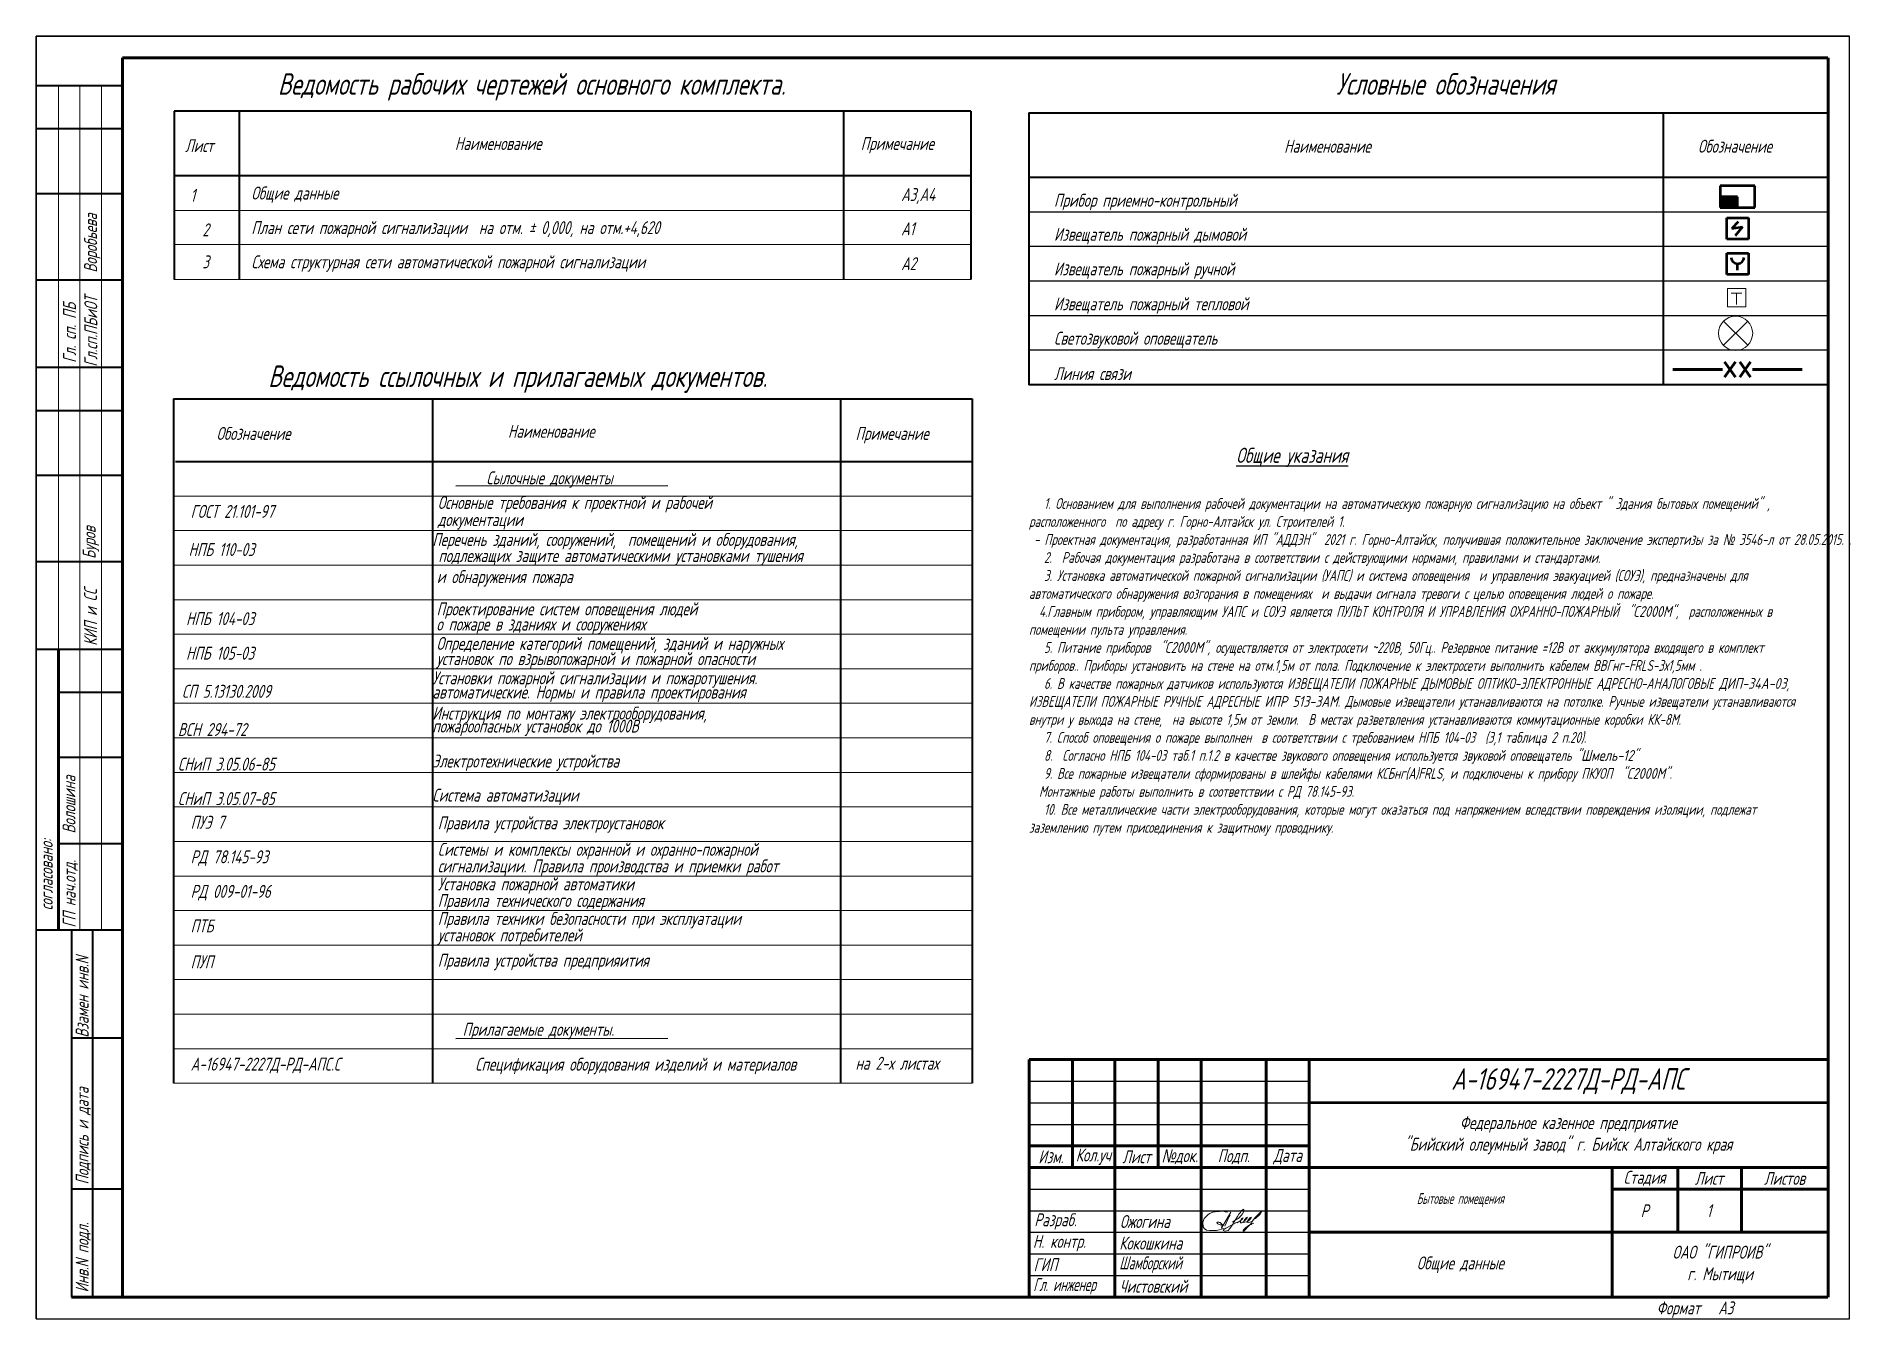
# Model space of a CAD drawing. Header units: millimetres. Extents: x 100 to 520, y 100 to 397.
import ezdxf

# ---------------------------------------------------------------- set-up
doc = ezdxf.new("R2010")
doc.units = ezdxf.units.MM
doc.layers.add('OBORUDOVANIE', color=7, linetype='Continuous')
doc.layers.add('Текст.', color=51, linetype='Continuous')
for name, color, linetype, lineweight in [('Датчики (Вновь)', 2, 'Continuous', 50), ('Линия связи (Вновь)', 3, 'Continuous', 60), ('ППК и др. приБоры', 171, 'Continuous', 50), ('Рамка толстая', 7, 'Continuous', 60), ('стена', 7, 'Continuous', 20), ('ТаБлица', 253, 'Continuous', 40), ('Текст', 2, 'Continuous', 20)]:
    doc.layers.add(name, color=color, linetype=linetype, lineweight=lineweight)
doc.styles.add('Simplex', font='simplex.shx', dxfattribs={"width": 0.7, "oblique": 15})

# ---------------------------------------------------------------- blocks, each defined once
blk = doc.blocks.new('A$C48AC0FEC')
at = {"layer": 'Линия связи (Вновь)'}
for p, q in [((11.5, 1.75), (0, 1.75)), ((12, 3.5), (14.5, 0)), ((12, 0), (14.5, 3.5)), ((15.5, 3.5), (18, 0)), ((15.5, 0), (18, 3.5)), ((18.5, 1.75), (30, 1.75))]:
    blk.add_line(p, q, dxfattribs=at)
blk = doc.blocks.new('A$C134D03C4')
at = {"layer": 'ППК и др. приБоры'}
blk.add_hatch(color=256, dxfattribs=at).paths.add_polyline_path([(4, 0), (4, 2.5), (0, 2.5), (0, 0)])
for p, q in [((0, 5), (0, 0)), ((8, 5), (0, 5)), ((8, 0), (8, 5)), ((4, 2.5), (0, 2.5)), ((0, 0), (8, 0)), ((4, 0), (4, 2.5))]:
    blk.add_line(p, q, dxfattribs=at)
blk = doc.blocks.new('A$C7A532389')
at = {"layer": 'Датчики (Вновь)'}
for p, q in [((0, 5), (5, 5)), ((0, 0), (0, 5)), ((5, 5), (5, 0)), ((2.5, 1), (2.5, 2.5)), ((5, 0), (0, 0))]:
    blk.add_line(p, q, dxfattribs=at)
blk.add_arc((2.5, 4), 1.5, 180, 0, dxfattribs=at)

msp = doc.modelspace()

# ---------------------------------------------------------------- linework, layer by layer
for p, q in [((100, 100.01), (100, 397.01)), ((100, 100.01), (100, 397.01)), ((100, 397.01), (520, 397.01)), ((514.93, 356.3), (329.93, 356.3)), ((514.93, 348.3), (329.93, 348.3)), ((514.93, 340.3), (329.93, 340.3)), ((514.93, 332.3), (329.93, 332.3)), ((514.93, 324.3), (329.93, 324.3)), ((514.93, 316.3), (329.93, 316.3)), ((330, 155.01), (394.77, 155.01)), ((330, 130.01), (394.77, 130.01)), ((330, 125.01), (394.77, 125.01)), ((330, 115.01), (394.96, 115.01)), ((329.93, 110.01), (394.89, 110.01)), ((330.09, 105.01), (330.09, 110.01)), ((330.09, 105.01), (330.09, 110.01)), ((514.93, 105.01), (329.93, 105.01)), ((349.93, 105.01), (369.93, 105.01)), ((384.93, 105.01), (394.93, 105.01)), ((384.93, 105.01), (394.93, 105.01)), ((464.93, 105.01), (479.93, 105.01)), ((464.93, 105.01), (464.93, 105.01))]:
    msp.add_line(p, q)
at = {"color": 7, "linetype": 'Continuous', "lineweight": 40}
for p, q in [((100.12, 385.62), (120, 385.62)), ((100.12, 375.62), (120, 375.62)), ((100.12, 360.62), (120, 360.62)), ((100, 340.62), (120, 340.62)), ((100.12, 320.35), (120, 320.35)), ((100.12, 320.35), (120, 320.35)), ((100.12, 310.35), (120, 310.35)), ((100.12, 295.35), (120, 295.35)), ((100, 275.35), (120, 275.35)), ((100.12, 255.09), (120, 255.09)), ((105.12, 245.09), (120, 245.09)), ((105.12, 230.09), (120, 230.09)), ((105.12, 210.09), (120, 210.09)), ((100, 190.09), (120.12, 190.09))]:
    msp.add_line(p, q, dxfattribs=at)
at = {"color": 7, "linetype": 'Continuous', "lineweight": 20}
for p, q in [((105.12, 385.62), (105.12, 320.35)), ((110.12, 385.62), (110.12, 320.35)), ((115.12, 385.62), (115.12, 320.35)), ((131.96, 356.68), (316.46, 356.68)), ((131.96, 348.76), (316.46, 348.76)), ((131.96, 340.68), (316.46, 340.68)), ((105.12, 320.35), (105.12, 190.09)), ((110.12, 320.35), (110.12, 190.09)), ((115.12, 320.35), (115.12, 190.09)), ((131.75, 290.53), (316.75, 290.53)), ((131.75, 282.53), (316.75, 282.53)), ((131.75, 274.53), (316.75, 274.53)), ((131.75, 266.53), (316.75, 266.53)), ((131.75, 258.53), (316.75, 258.53)), ((131.75, 250.53), (316.75, 250.53)), ((131.75, 242.53), (316.75, 242.53)), ((131.75, 234.53), (316.75, 234.53)), ((131.75, 226.53), (316.75, 226.53)), ((131.75, 218.53), (316.75, 218.53)), ((131.75, 210.53), (316.75, 210.53)), ((131.75, 202.53), (316.75, 202.53)), ((131.75, 194.53), (316.75, 194.53)), ((100.12, 190.09), (108.12, 190.09)), ((100.12, 190.09), (108.12, 190.09)), ((100.12, 190.09), (108.12, 190.09)), ((100.24, 190.09), (108.24, 190.09)), ((100.24, 190.09), (108.24, 190.09)), ((113.12, 190.09), (108.12, 190.09)), ((131.75, 186.53), (316.75, 186.53)), ((131.75, 178.53), (316.75, 178.53)), ((131.75, 170.53), (316.75, 170.53)), ((131.75, 162.53), (316.75, 162.53)), ((131.75, 154.53), (316.75, 154.53))]:
    msp.add_line(p, q, dxfattribs=at)
at = {"color": 5, "lineweight": 20, "ltscale": 0.2}
for p, q in [((496.41, 331.05), (490.82, 325.45)), ((490.82, 331.05), (496.41, 325.45))]:
    msp.add_line(p, q, dxfattribs=at)
at = {"color": 7, "lineweight": 40}
for p, q in [((108.12, 190.09), (108.12, 105.01)), ((113.12, 105.01), (113.12, 190.09)), ((108.12, 165.09), (120.12, 165.09)), ((108.12, 130.09), (120.12, 130.09))]:
    msp.add_line(p, q, dxfattribs=at)
at = {"lineweight": 60}
for p, q in [((394.84, 160.01), (394.84, 144.44)), ((394.84, 144.44), (394.84, 105.01)), ((514.93, 105.01), (463.53, 105.01))]:
    msp.add_line(p, q, dxfattribs=at)
at = {"lineweight": -3}
for p, q in [((330, 150.01), (395.33, 150.01)), ((330, 145.01), (394.84, 145.01)), ((330.28, 120.01), (395.16, 120.01))]:
    msp.add_line(p, q, dxfattribs=at)
at = {"color": 255, "lineweight": 20}
for p, q in [((370.25, 122.55), (370.18, 122.33)), ((370.18, 122.33), (370.3, 121.27)), ((370.47, 123.23), (370.25, 122.55)), ((371.43, 124.16), (370.47, 123.21)), ((371.79, 124.34), (371.43, 124.16)), ((372.66, 124.73), (371.79, 124.34)), ((373.06, 124.78), (372.66, 124.73)), ((373.06, 124.78), (373.7, 124.83)), ((373.48, 122.3), (373.47, 122.24)), ((373.47, 122.24), (373.54, 122.09)), ((373.54, 122.35), (373.48, 122.3)), ((373.53, 122.1), (373.67, 121.98)), ((373.62, 122.36), (373.54, 122.35)), ((373.74, 122.37), (373.62, 122.36)), ((373.66, 121.98), (374.22, 121.75)), ((374.02, 124.84), (373.7, 124.83)), ((373.8, 122.36), (373.74, 122.37)), ((373.88, 122.35), (373.8, 122.36)), ((374.04, 122.3), (373.88, 122.35)), ((374.67, 124.88), (374.02, 124.84)), ((374.2, 122.27), (374.04, 122.3)), ((374.61, 121.91), (374.2, 122.27)), ((376.66, 124.69), (374.54, 120.97)), ((374.62, 121.85), (374.59, 121.93)), ((375.11, 124.82), (374.67, 124.88)), ((375.37, 124.78), (375.11, 124.82)), ((376.33, 123.64), (375.31, 121.41)), ((375.94, 124.71), (375.37, 124.78)), ((375.53, 120.94), (378.16, 122.4)), ((376.55, 124.09), (376.33, 123.64)), ((377.17, 121.92), (376.83, 121.44)), ((377.07, 122.4), (377.71, 122.83)), ((377.46, 122.44), (377.17, 121.92)), ((377.85, 123.05), (377.46, 122.44)), ((377.61, 122.1), (378.16, 122.4)), ((377.65, 122.8), (378.59, 123.39)), ((378.2, 123.71), (377.85, 123.05)), ((378.17, 122.19), (378.35, 122.33)), ((378.56, 124.23), (378.2, 123.71)), ((378.35, 122.33), (378.51, 122.44)), ((378.51, 122.44), (378.81, 122.66)), ((378.89, 124.63), (378.56, 124.23)), ((378.59, 123.39), (378.93, 123.73)), ((378.81, 122.66), (379.07, 122.8)), ((379.18, 125.08), (378.89, 124.63)), ((378.91, 122.62), (378.89, 122.42)), ((378.89, 122.42), (378.92, 122.3)), ((379.01, 122.86), (378.91, 122.62)), ((378.92, 122.3), (378.95, 122.23)), ((378.93, 123.73), (379.18, 124)), ((378.95, 122.23), (379.2, 122.19)), ((379.06, 123), (379.01, 122.86)), ((379.2, 123.18), (379.06, 123)), ((379.07, 122.8), (379.36, 123.1)), ((379.62, 125.41), (379.18, 125.08)), ((379.18, 124), (379.38, 124.27)), ((379.24, 123.24), (379.2, 123.18)), ((379.2, 122.19), (379.26, 122.26)), ((379.32, 123.06), (379.22, 122.95)), ((379.54, 123.38), (379.24, 123.24)), ((379.26, 122.26), (379.48, 122.37)), ((379.53, 123.38), (379.32, 123.06)), ((379.36, 123.1), (379.44, 123.26)), ((379.38, 124.27), (379.69, 124.8)), ((379.48, 122.37), (379.67, 122.51)), ((379.71, 125.14), (379.62, 125.41)), ((379.66, 122.52), (379.65, 122.26)), ((379.65, 122.26), (380.33, 122.41)), ((379.74, 122.73), (379.66, 122.52)), ((379.67, 122.51), (379.95, 122.74)), ((379.69, 124.8), (379.71, 124.99)), ((379.7, 124.98), (379.71, 125.14)), ((379.89, 122.96), (379.74, 122.73)), ((379.75, 125.34), (379.75, 125.34)), ((380.04, 123.14), (379.89, 122.96)), ((379.94, 122.77), (380.15, 122.98)), ((380.18, 123.33), (380.04, 123.14)), ((380.15, 122.98), (380.38, 123.25)), ((380.29, 123.45), (380.18, 123.33)), ((380.23, 122.39), (380.58, 122.51)), ((380.56, 123.54), (380.29, 123.45)), ((380.38, 123.25), (380.49, 123.39)), ((380.49, 123.36), (380.56, 123.54)), ((380.57, 122.52), (380.56, 122.25)), ((380.56, 122.25), (380.91, 122.34)), ((380.65, 122.73), (380.57, 122.52)), ((380.58, 122.51), (380.86, 122.74)), ((380.8, 122.95), (380.65, 122.73)), ((380.95, 123.13), (380.8, 122.95)), ((380.85, 122.76), (381.06, 122.98)), ((380.87, 122.32), (381.16, 122.35)), ((381.09, 123.33), (380.95, 123.13)), ((381.06, 122.98), (381.29, 123.25)), ((381.43, 122.15), (381.06, 121.72)), ((381.2, 123.44), (381.09, 123.33)), ((381.16, 122.35), (381.47, 122.54)), ((381.47, 123.53), (381.2, 123.44)), ((381.29, 123.25), (381.4, 123.38)), ((381.38, 121.83), (381.53, 121.94)), ((381.4, 123.36), (381.47, 123.53)), ((381.65, 122.51), (381.43, 122.15)), ((381.53, 121.94), (381.98, 122.12)), ((382.35, 123.44), (381.65, 122.51)), ((381.76, 122.94), (382.42, 123.2)), ((383.41, 124.52), (382.35, 123.44)), ((382.42, 123.2), (383.46, 124.22)), ((383.39, 124.5), (383.54, 124.66)), ((383.52, 124.34), (383.45, 124.2)), ((383.56, 124.4), (383.52, 124.34)), ((383.54, 124.66), (383.64, 124.77)), ((383.58, 124.44), (383.56, 124.4)), ((383.65, 124.54), (383.58, 124.44)), ((383.64, 124.77), (383.75, 124.86)), ((383.68, 124.59), (383.65, 124.54)), ((383.75, 124.72), (383.68, 124.59)), ((383.75, 124.86), (383.79, 124.89)), ((383.78, 124.78), (383.75, 124.72)), ((383.79, 124.81), (383.78, 124.78)), ((383.79, 124.89), (383.79, 124.81)), ((370.3, 121.27), (370.5, 120.9)), ((370.5, 120.9), (371.05, 120.54)), ((371.05, 120.54), (371.75, 120.44)), ((371.75, 120.44), (372.64, 120.41)), ((372.64, 120.41), (373.37, 120.47)), ((373.37, 120.47), (374, 120.59)), ((374, 120.59), (374.55, 120.75)), ((374.22, 121.75), (374.47, 121.75)), ((374.47, 121.75), (374.86, 121.8)), ((374.54, 120.97), (374.65, 121.81)), ((374.55, 120.75), (374.95, 120.9)), ((374.62, 121.82), (374.62, 121.85)), ((374.64, 121.77), (374.62, 121.82)), ((374.63, 121.71), (374.64, 121.77)), ((374.89, 120.44), (375.15, 120.73)), ((375.31, 120.25), (374.9, 120.47)), ((375.15, 120.73), (375.53, 120.94)), ((376.09, 120.45), (375.31, 120.25)), ((375.48, 121.8), (375.5, 121.81)), ((376.48, 120.92), (376.09, 120.45)), ((376.83, 121.44), (376.48, 120.92)), ((379.55, 120.43), (379.69, 120.69)), ((379.56, 120.25), (379.55, 120.43)), ((381.06, 121.72), (379.62, 120.24)), ((379.69, 120.69), (379.94, 120.92)), ((379.94, 120.92), (380.15, 121.14)), ((380.15, 121.14), (380.57, 121.39)), ((380.57, 121.39), (380.8, 121.57)), ((380.8, 121.57), (381.38, 121.83))]:
    msp.add_line(p, q, dxfattribs=at)
at = {"color": 5, "lineweight": 20, "ltscale": 0.2}
msp.add_circle((493.59, 328.23), 3.96, dxfattribs=at)
at = {"layer": 'OBORUDOVANIE', "ltscale": 100}
for p, q in [((100, 397.01), (100, 100.01)), ((520, 397.01), (100, 397.01)), ((520, 100.01), (520, 397.01)), ((100, 100.01), (520, 100.01))]:
    msp.add_line(p, q, dxfattribs=at)
at = {"layer": 'Датчики (Вновь)', "color": 2}
for p, q in [((491.56, 354.99), (496.56, 354.99)), ((491.56, 349.99), (491.56, 354.99)), ((494.18, 354.04), (492.76, 352.46)), ((496.56, 354.99), (496.56, 349.99)), ((496.56, 349.99), (491.56, 349.99)), ((492.76, 352.46), (495.21, 352.9)), ((495.21, 352.9), (493.51, 350.8))]:
    msp.add_line(p, q, dxfattribs=at)
at = {"layer": 'Датчики (Вновь)', "color": 2, "lineweight": 9}
for p, q in [((491.71, 338.61), (496, 338.61)), ((491.71, 334.32), (491.71, 338.61)), ((496, 338.61), (496, 334.32)), ((496, 334.32), (491.71, 334.32))]:
    msp.add_line(p, q, dxfattribs=at)
at = {"layer": 'Датчики (Вновь)', "color": 242, "lineweight": 9, "true_color": 0xcd2027}
for p, q in [((492.58, 337.5), (495.03, 337.5)), ((493.83, 337.5), (493.83, 334.88))]:
    msp.add_line(p, q, dxfattribs=at)
at = {"layer": 'Рамка толстая', "ltscale": 100}
for p, q in [((120, 392.01), (514.93, 392.01)), ((120, 105.01), (120, 392.01)), ((515, 105.01), (515, 392.01))]:
    msp.add_line(p, q, dxfattribs=at)
at = {"layer": 'Рамка толстая', "color": 7}
for p, q in [((120, 385.05), (120, 380.05)), ((514.93, 105.01), (108.12, 105.01))]:
    msp.add_line(p, q, dxfattribs=at)
at = {"layer": 'Рамка толстая'}
for p, q in [((105.12, 190.09), (105.12, 255.09)), ((330, 160.01), (515, 160.01)), ((330, 105.01), (330, 160.01)), ((340, 160.01), (340, 135.01)), ((349.84, 160.01), (349.84, 105.01)), ((359.84, 135.01), (359.84, 160.01)), ((369.84, 105.01), (369.84, 160.01)), ((384.84, 160.01), (384.84, 105.01)), ((394.84, 150.01), (515, 150.11)), ((330, 140.01), (394.77, 140.01)), ((330, 135.01), (515, 135.01)), ((465, 135.01), (465, 105.01)), ((480.21, 120.01), (480.21, 135.01)), ((494.93, 135.01), (494.93, 120.01)), ((464.99, 130.01), (515, 130.01)), ((394.84, 120.01), (515, 120.01))]:
    msp.add_line(p, q, dxfattribs=at)
at = {"layer": 'ТаБлица', "linetype": 'Continuous'}
for p, q in [((316.46, 379.68), (131.96, 379.68)), ((131.96, 379.68), (131.96, 340.68)), ((146.96, 379.68), (146.96, 340.68)), ((286.96, 379.68), (286.96, 340.68)), ((316.46, 379.68), (316.46, 340.68)), ((316.46, 364.68), (131.96, 364.68)), ((131.75, 313.03), (316.75, 313.03)), ((131.75, 313.03), (131.75, 154.53)), ((191.75, 313.03), (191.75, 154.53)), ((286.25, 313.03), (286.25, 154.53)), ((316.75, 313.03), (316.75, 154.53)), ((132.25, 298.53), (316.75, 298.53))]:
    msp.add_line(p, q, dxfattribs=at)
at = {"layer": 'ТаБлица'}
for p, q in [((329.93, 379.3), (514.93, 379.3)), ((329.93, 379.3), (329.93, 316.3)), ((476.93, 316.3), (476.93, 379.3)), ((514.93, 364.3), (329.93, 364.3)), ((514.93, 316.3), (329.93, 316.3))]:
    msp.add_line(p, q, dxfattribs=at)
at = {"layer": 'Текст.'}
for p, q in [((197.16, 292.89), (246.31, 292.99)), ((197.16, 164.89), (246.31, 164.99))]:
    msp.add_line(p, q, dxfattribs=at)

# ---------------------------------------------------------------- block references
at = {"layer": 'Датчики (Вновь)', "color": 2}
for name, p in [('A$C134D03C4', (490.04, 357.35)), ('A$C7A532389', (491.56, 341.81))]:
    msp.add_blockref(name, p, dxfattribs=at)
at = {"layer": 'Линия связи (Вновь)', "color": 40, "true_color": 0xf8d731}
msp.add_blockref('A$C48AC0FEC', (479.04, 318.1), dxfattribs=at)

# ---------------------------------------------------------------- texts
at = {"color": 7, "linetype": 'Continuous', "lineweight": 20, "style": 'Simplex', "oblique": 15, "width": 0.7}
for s, p in [('Воробьева', (114.08, 342.28)), ('Гл.сп.ПБиОТ', (114.13, 320.47)), ('Гл. сп. ПБ', (109.2, 321.39)), ('Буров', (113.74, 275.98)), ('КИП и СС', (114.07, 255.84)), ('Волошина', (109.08, 212.38)), ('согласовано:', (103.81, 194.59)), ('ГП нач.отд.', (109.13, 190.58))]:
    msp.add_text(s, height=3, rotation=90, dxfattribs=at).set_placement(p)
at = {"lineweight": -3, "style": 'Simplex', "oblique": 15, "width": 0.7}
for s, p in [('ВСН 294-72', (132.81, 234.95)), ('СНиП 3.05.06-85', (132.81, 226.95)), ('СНиП 3.05.07-85', (132.81, 218.95))]:
    msp.add_text(s, height=3, dxfattribs=at).set_placement(p)
at = {"color": 7, "style": 'Simplex', "oblique": 15, "width": 0.7}
for s, p in [('Взамен инв.N', (112.12, 165.09)), ('Подпись и дата', (112.12, 131.09)), ('Инв.N подл.', (112.12, 106.09))]:
    msp.add_text(s, height=3, rotation=90, dxfattribs=at).set_placement(p)
at = {"color": 7, "linetype": 'Continuous', "lineweight": 20, "style": 'Simplex', "oblique": 15, "width": 0.7}
msp.add_text('на 2-х листах', height=3, dxfattribs=at).set_placement((289.75, 157.67))
at = {"layer": 'стена', "lineweight": -3, "style": 'Simplex', "oblique": 15, "width": 0.7}
msp.add_text('  Формат   А3', height=3, dxfattribs=at).set_placement((472.52, 101))
at = {"layer": 'Текст', "style": 'Simplex', "oblique": 15, "width": 0.7}
msp.add_text('Обозначение', height=3, dxfattribs=at).set_placement((484.89, 370.05))
at = {"layer": 'Текст', "insert": (454.84, 155.01), "char_height": 5, "width": 120, "attachment_point": 5, "style": 'Simplex'}
msp.add_mtext('А-16947-2227Д-РД-АПС ', dxfattribs=at)
at = {"layer": 'Текст', "lineweight": 20, "style": 'Simplex'}
for s, insert, char_height, width, attachment_point in [('Федеральное казенное предприятие\\P"Бийский олеумный завод" г. Бийск Алтайского края', (454.84, 142.51), 3, 120, 5), ('Изм.', (335, 137.51), 3, 10, 5), ('Кол.уч', (344.84, 137.51), 3, 10, 5), ('Лист', (354.84, 137.51), 3, 10, 5), ('{\\fArial|b0|i0|c204|p34;\\W0.7;№\\Fsimplex|c204;док.}', (364.84, 137.51), 3, 10, 5), ('Подп.', (377.34, 137.51), 3, 15, 5), ('{\\W0.7;Дата}', (389.84, 137.51), 3, 10, 5), ('{\\W0.7;Стадия}', (472.5, 132.51), 3, 15, 5), ('Лист', (487.43, 132.51), 3, 15, 5), ('Листов', (504.93, 132.51), 3, 20, 5), ('{\\W0.6;Бытовые помещения}', (429.84, 127.51), 2.5, 70, 5), ('Р', (472.5, 125.01), 3, 15, 5), ('1', (487.43, 125.01), 3, 15, 5), ('Разраб.', (331.16, 122.51), 3, 18, 4), ('Ожогина', (351, 122.51), 3, 18, 4), ('Н. контр.', (330.84, 117.51), 3, 19, 4), ('Кокошкина', (350.84, 117.51), 3, 18, 4), ('ГИП', (331, 112.51), 3, 18, 4), ('{\\W0.6;Шамборский}', (350.84, 112.51), 3, 18, 4), ('Общие данные', (429.84, 112.51), 3, 70, 5), ('{\\C2;ОАО "ГИПРОИВ"\\Pг. Мытищи}', (490, 112.51), 3, 50, 5), ('{\\W0.6;Гл. инженер}', (330.93, 107.51), 3, 18, 4), ('Чистовский', (350.93, 107.51), 3, 18, 4)]:
    msp.add_mtext(s, dxfattribs=dict(at, insert=insert, char_height=char_height, width=width, attachment_point=attachment_point))
at = {"layer": 'Текст.', "style": 'Simplex', "oblique": 15, "width": 0.7}
for s, height, p in [('Ведомость рабочих чертежей основного комплекта.', 5, (155.96, 383.46)), ('Наименование', 3, (389.03, 370.05)), ('Прибор приемно-контрольный', 3, (335.73, 357.53)), ('Извещатель пожарный дымовой ', 3, (335.73, 349.64)), ('Извещатель пожарный ручной ', 3, (335.73, 341.64)), ('Извещатель пожарный тепловой', 3, (335.73, 333.55)), ('Светозвуковой оповещатель', 3, (335.73, 325.58)), ('Ведомость ссылочных и прилагаемых документов.', 5, (153.73, 315.78)), ('Линия связи', 3, (335.73, 317.38)), ('Перечень зданий, сооружений,  помещений и оборудования,', 3, (191.75, 278.97)), ('НПБ 110-03', 3, (135.28, 276.64)), (' подлежащих защите автоматическими установками тушения', 3, (191.75, 275.24)), ('и обнаружения пожара', 3, (192.78, 270.36)), ('Проектирование систем оповещения людей', 3, (192.71, 262.9)), ('НПБ 104-03', 3, (134.69, 260.64)), ('о пожаре в зданиях и сооружениях', 3, (192.69, 259.37)), ('Определение категорий помещений, зданий и наружных', 3, (192.71, 254.9)), ('НПБ 105-03', 3, (134.69, 252.64)), ('установок по взрывопожарной и пожарной опасности', 3, (192.69, 251.37)), ('Установки пожарной сигнализации и пожаротушения.', 3, (191.75, 246.93)), ('СП 5.13130.2009', 3, (133.75, 243.8)), ('автоматические. Нормы и правила проектирования', 3, (191.75, 243.64)), ('Инструкция по монтажу электрооборудования,', 3, (191.75, 238.75)), ('пожароопасных установок до 1000В', 3, (191.75, 235.76)), ('Электротехнические устройства', 3, (191.75, 227.66)), ('Система автоматизации', 3, (191.75, 219.77))]:
    msp.add_text(s, height=height, dxfattribs=at).set_placement(p)
at = {"layer": 'Текст.', "linetype": 'Continuous', "style": 'Simplex', "oblique": 15, "width": 0.7}
for s, p in [('Лист', (134.46, 370.18)), ('Наименование', (196.96, 370.68)), ('Примечание ', (290.96, 370.68)), ('1', (135.7, 358.68)), ('Общие данные', (149.82, 359.2)), ('А3,А4', (300.32, 358.85)), ('2', (138.46, 350.68)), ('План сети пожарной сигнализации  на отм. %%P 0,000, на отм.+4,620', (149.82, 351.2)), ('А1', (300.32, 350.93)), ('3', (138.46, 343.26)), ('Схема структурная сети автоматической пожарной сигнализации  ', (149.82, 343.28)), ('А2', (300.32, 342.85)), ('Наименование', (209.25, 304.03)), ('Обозначение', (141.75, 303.53)), ('Примечание', (289.75, 303.53)), ('Сылочные документы', (204.24, 293.25)), ('Основные требования к проектной и рабочей', (193, 287.54)), ('ГОСТ 21.101-97', (135.75, 285.47)), ('документации', (193, 283.57)), ('ПУЭ 7', (135.75, 213.47)), ('Правила устройства электроустановок', (193, 213.35)), ('Системы и комплексы охранной и охранно-пожарной ', (193, 207.2)), ('РД 78.145-93', (135.75, 205.47)), ('сигнализации. Правила производства и приемки работ', (193, 203.37)), ('Установка пожарной автоматики', (193, 199.2)), ('РД 009-01-96', (135.75, 197.47)), ('Правила технического содержания', (193, 195.37)), ('Правила техники безопасности при эксплуатации', (193, 191.2)), ('ПТБ', (135.75, 189.47)), ('установок потребителей', (193, 187.37)), ('ПУП', (135.75, 181.15)), ('Правила устройства предприяития', (193, 181.53)), ('Прилагаемые документы.', (198.75, 165.53)), ('А-16947-2227Д-РД-АПС.С ', (135.75, 157.47))]:
    msp.add_text(s, height=3, dxfattribs=at).set_placement(p)
at = {"layer": 'Текст.', "style": 'Simplex'}
for s, insert, char_height, width, attachment_point in [('{\\C2;Условные обозначения}', (426.46, 385.98), 5, 129.7016, 5), ('\\P\\pi48;{\\H1.1667x;\\LОбщие указания\\l\\P\\pi90.861;\\H1.0001x;\\P\\pi0;\\H0.71428x; \\H0.99988x;  1. Основанием для выполнения рабочей документации на автоматическую пожарную сигнализацию на объект " Здания бытовых помещений" , расположенного  по адресу г. Горно-Алтайск ул. Строителей 1.\\P - Проектная документация, разработанная ИП "АДДЭН"  2021 г. Горно-Алтайск, получившая положительное заключение экспертизы за \\fArial|b0|i0|c204|p34;№\\Fsimplex|c204; 3546-л от 28.05.2015. .  \\P   2.  Рабочая документация разработана в соответствии с действующими нормами, правилами и стандартами. \\P   3. Установка автоматической пожарной сигнализации (УАПС) и система оповещения  и управления эвакуацией (СОУЭ), предназначены для автоматического обнаружения возгорания в помещениях  и выдачи сигнала тревоги с целью оповещения людей о пожаре. \\P  4.Главным прибором, управляющим УАПС и СОУЭ является ПУЛЬТ КОНТРОЛЯ И УПРАВЛЕНИЯ ОХРАННО-ПОЖАРНЫЙ  "\\Fgost|c204;\\W1;\\C2;С2000М\\Fsimplex|c204;\\W0.7;\\C256;",  расположенных в помещении пульта управления. \\P   5. Питание приборов  "\\Fgost|c204;\\W1;\\C2;С2000М\\Fsimplex|c204;\\W0.7;\\C256;", осуществляется от электросети ~220В, 50Гц.. Резервное питание =12В от аккумулятора входящего в комплект приборов.. Приборы установить на стене на отм.1,5м от пола. Подключение к электросети выполнить кабелем ВВГнг-FRLS-3х1,5мм .\\P   6. В качестве пожарных датчиков используются ИЗВЕЩАТЕЛИ ПОЖАРНЫЕ ДЫМОВЫЕ ОПТИКО-ЭЛЕКТРОННЫЕ АДРЕСНО-АНАЛОГОВЫЕ \\Fgost|c204;\\W1;\\C2;ДИП-34А-03\\Fsimplex|c204;\\W0.7;\\C256;,   ИЗВЕЩАТЕЛИ ПОЖАРНЫЕ РУЧНЫЕ АДРЕСНЫЕ \\Fgost|c204;\\W1;\\C2;ИПР 513-3АМ\\Fsimplex|c204;\\W0.7;\\C256;. Дымовые извещатели устанавливаются на потолке. Ручные извещатели устанавливаются внутри у выхода на стене,  на высоте 1,5м от земли.  В местах разветвления устанавливаются коммутационные коробки КК-8М.\\P   7. Способ оповещения о пожаре выполнен  в соответствии с требованием НПБ 104-03  (3,1 таблица 2 п.20).\\P   8.  Согласно НПБ 104-03 таб.1 п.1.2 в качестве звукового оповещения используется звуковой оповещатель "\\Fgost|c204;\\W1;\\C2;Шмель-12\\Fsimplex|c204;\\W0.7;\\C256;" \\P   9. Все пожарные извещатели сформированы в шлейфы кабелями КСБнг(А)FRLS, и подключены к прибору ПКУОП  "\\Fgost|c204;\\W1;\\C2;С2000М\\Fsimplex|c204;\\W0.7;\\C256;". \\P  Монтажные работы выполнить в соответствии с РД 78.145-93.\\P   10. Все металлические части электрооборудования, которые могут оказаться под напряжением вследствии повреждения изоляции, подлежат заземлению путем присоединения к защитному проводнику. \\P\\H0.99981x;  \\P}  \\P\\P\\pl6.9999;          \\P\\pi89.91,l0; \\P\\pi0,l6.9999;  ', (329.93, 306.72), 3, 181.7204, 1), ('Спецификация оборудования изделий и материалов', (238.84, 158.53), 3, 94.8134, 5)]:
    msp.add_mtext(s, dxfattribs=dict(at, insert=insert, char_height=char_height, width=width, attachment_point=attachment_point))

doc.saveas('drawing.dxf')
